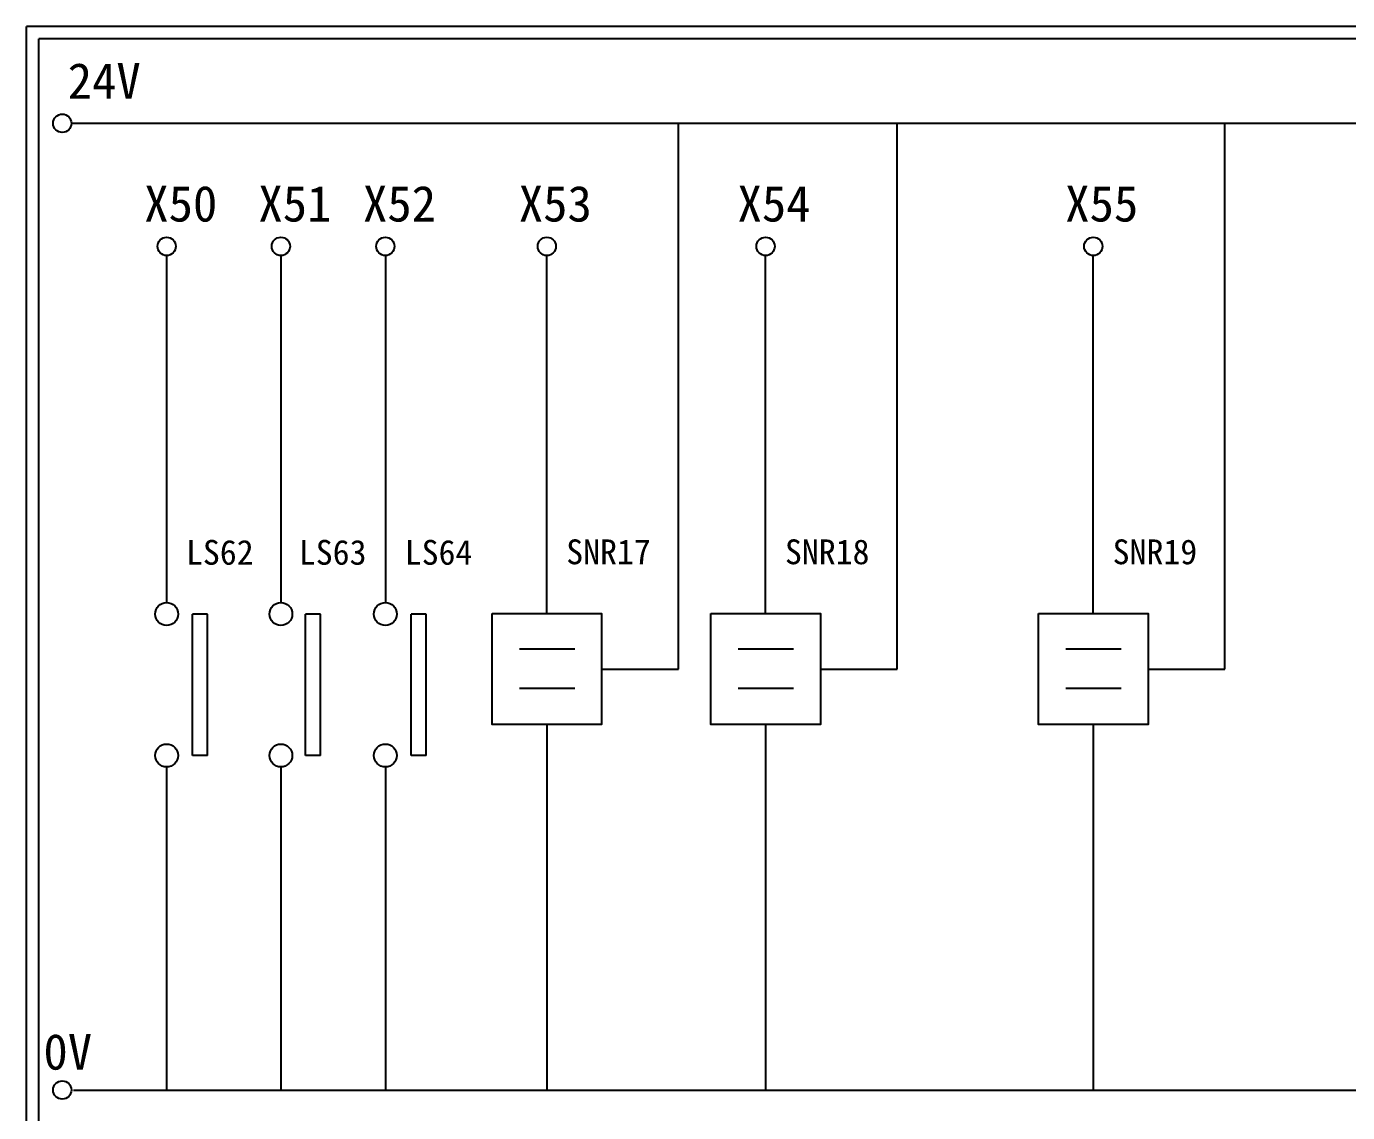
# Model space of a CAD drawing. Extents: x 275 to 562, y 265 to 469.
# Drawn here: x 274.9 to 407.8, y 359.6 to 468.9 of the extents above; entities that cross this region are included whole.
import ezdxf

# ---------------------------------------------------------------- set-up
doc = ezdxf.new("R2010")
doc.units = 0
doc.layers.get('0').update_dxf_attribs({"linetype": 'CONTINUOUS'})
doc.layers.add('圖框層', color=7, linetype='CONTINUOUS')
doc.layers.add('標尺寸層', color=3, linetype='CONTINUOUS')
doc.styles.add('STSL', font='kaiu.ttf')

msp = doc.modelspace()

# ---------------------------------------------------------------- linework, layer by layer
for p, q in [((340.47, 404.26), (340.47, 459.17)), ((362.47, 404.26), (362.47, 459.17)), ((395.43, 404.26), (395.43, 459.17)), ((327.24, 409.84), (327.24, 445.86)), ((349.24, 409.84), (349.24, 445.86)), ((382.2, 409.84), (382.2, 445.86)), ((293.11, 409.78), (291.61, 409.78)), ((304.47, 409.78), (302.96, 409.78)), ((315.11, 409.78), (313.61, 409.78)), ((332.75, 404.26), (340.47, 404.26)), ((354.75, 404.26), (362.47, 404.26)), ((387.72, 404.26), (395.43, 404.26)), ((327.24, 398.68), (327.24, 361.9)), ((349.24, 398.68), (349.24, 361.9)), ((382.2, 398.68), (382.2, 361.9)), ((293.11, 395.55), (291.61, 395.55)), ((304.47, 395.55), (302.96, 395.55)), ((315.11, 395.55), (313.61, 395.55))]:
    msp.add_line(p, q)
for points in [[(321.73, 409.84), (332.75, 409.84), (332.75, 398.68), (321.73, 398.68)], [(343.73, 409.84), (354.75, 409.84), (354.75, 398.68), (343.73, 398.68)], [(376.69, 409.84), (387.72, 409.84), (387.72, 398.68), (376.69, 398.68)]]:
    msp.add_lwpolyline(points, close=True)
at = {"layer": '圖框層', "color": 7}
for p, q in [((561.9, 468.91), (274.9, 468.91)), ((274.9, 264.95), (274.9, 468.91)), ((560.65, 467.66), (276.15, 467.66)), ((276.15, 266.2), (276.15, 467.66))]:
    msp.add_line(p, q, dxfattribs=at)
at = {"layer": '標尺寸層', "color": 7}
for p, q in [((279.42, 459.17), (557.02, 459.17)), ((289, 445.86), (289, 410.94)), ((300.49, 445.86), (300.49, 410.94)), ((311, 445.86), (311, 410.94)), ((291.61, 395.55), (291.61, 409.78)), ((293.11, 395.55), (293.11, 409.78)), ((302.96, 395.55), (302.96, 409.78)), ((304.47, 395.55), (304.47, 409.78)), ((313.61, 395.55), (313.61, 409.78)), ((315.11, 395.55), (315.11, 409.78)), ((324.48, 406.29), (330.05, 406.29)), ((346.48, 406.29), (352.05, 406.29)), ((379.44, 406.29), (385.01, 406.29)), ((324.48, 402.32), (330.05, 402.32)), ((346.48, 402.32), (352.05, 402.32)), ((379.44, 402.32), (385.01, 402.32)), ((289, 394.41), (289, 361.9)), ((300.49, 394.41), (300.49, 361.9)), ((311, 394.41), (311, 361.9)), ((279.63, 361.9), (557.5, 361.9))]:
    msp.add_line(p, q, dxfattribs=at)
for centre, radius in [((278.5, 459.17), 0.92), ((289, 446.78), 0.92), ((300.49, 446.78), 0.92), ((311, 446.78), 0.92), ((327.24, 446.78), 0.92), ((349.24, 446.78), 0.92), ((382.2, 446.78), 0.92), ((289, 409.79), 1.15), ((300.49, 409.79), 1.15), ((311, 409.79), 1.15), ((289, 395.56), 1.15), ((300.49, 395.56), 1.15), ((311, 395.56), 1.15), ((278.5, 361.9), 0.92)]:
    msp.add_circle(centre, radius, dxfattribs=at)

# ---------------------------------------------------------------- texts
at = {"layer": '圖框層', "color": 4, "style": 'STSL'}
for s, height, p in [('24V', 3.6, (279.05, 461.63)), ('X50', 3.6, (286.75, 449.28)), ('X51', 3.6, (298.23, 449.28)), ('X52', 3.6, (308.75, 449.28)), ('X53', 3.6, (324.42, 449.28)), ('X54', 3.6, (346.42, 449.28)), ('X55', 3.6, (379.38, 449.28)), ('LS62', 2.5, (290.95, 414.75)), ('LS63', 2.5, (302.3, 414.75)), ('LS64', 2.5, (312.95, 414.75)), ('SNR17', 2.5, (329.19, 414.8)), ('SNR18', 2.5, (351.19, 414.8)), ('SNR19', 2.5, (384.15, 414.8)), ('0V', 3.6, (276.61, 363.95))]:
    msp.add_text(s, height=height, dxfattribs=at).set_placement(p)

doc.saveas('drawing.dxf')
